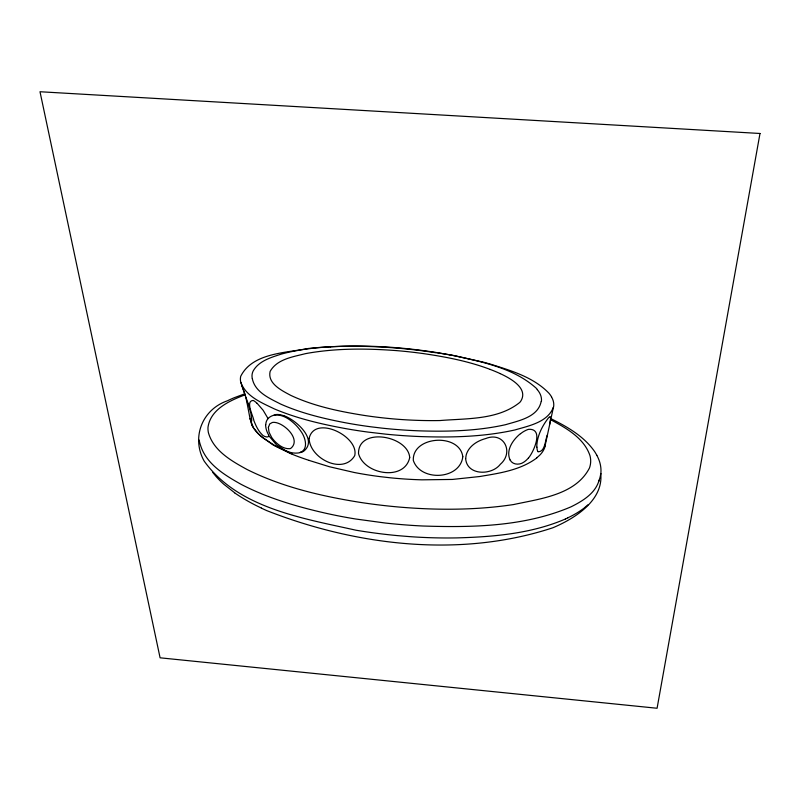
<?xml version="1.0" encoding="UTF-8"?>
<svg xmlns="http://www.w3.org/2000/svg" width="800" height="800" viewBox="0 0 800 800"><rect width="100%" height="100%" fill="white"/><g stroke="black" fill="none" stroke-linecap="round" stroke-linejoin="round"><path stroke-width="1.2" d="M251.72 420L250.9 413.32L248.32 403.97M550.59 418.52L550.24 416.84M265.75 424.61L265.96 423.01A18.12 12.77 15.8 0 1 268.05 418.61M550.59 418.66L549.59 424.61M248.24 403.75L244.65 393.85L234.06 397.79A140.97 96.13 13.7 0 0 227.52 400.75C201.66 409.65 191.33 438.02 204.12 461.02C237.8 508.31 303.53 518.41 355.94 530.21A497.99 420.7 15.7 0 0 397.37 535.61L409.4 536.61A454.83 376.86 14.8 0 0 456.63 537.9C493.39 536.9 531.16 533.72 565.31 519.05M541.15 401.5C538.07 417.2 518.62 420.76 505.68 424.66C477.45 431 448.28 431.77 419.46 430.85A493.76 444.18 22.6 0 1 381.9 428.12L371.21 426.84A423.27 369.74 19.1 0 1 345.2 422.73C323.19 418.51 301.2 413.21 280.66 404.07C269.66 398.4 255.09 392.26 252.34 378.76M545.04 446L553.45 407.12C547.78 422.34 528.74 425.86 514.9 429.96C484.03 436.84 452.15 437.65 420.65 436.58A549.22 502.84 26.4 0 1 385.54 434.13L368.05 432.09A462.93 409.73 20.7 0 1 345.31 428.55C321.23 424.13 297.18 418.52 274.55 409C261.92 402.86 246.06 396.61 240.82 382.39L244.6 393.71M547.29 435.08C545.16 440.44 545.05 451.87 538.29 451.73M599.11 480.18C595.47 493.39 582.52 501.12 571.02 506.83C524.47 526.7 472.39 527.63 422.58 526A544.92 473.29 17.8 0 1 385.25 523.03L355.68 519A439.94 364.5 15.4 0 1 327.16 513.55C297.55 506.87 268.04 498.37 241.02 484.29C224.76 475.17 206.35 464.16 200.5 445.26A53.48 37.01 16.6 0 1 199.16 440.02M598.74 481.46L599.59 478.82A54.89 38.82 5.3 0 0 600.74 473.63L600.76 473.77M528.49 457.96C533.72 451.97 544.2 428.32 528.68 429.33A11.6 8.38 5.7 0 0 527.92 429.54L527.53 429.66A27.02 19.39 5.4 0 0 520.6 433.71M600.79 473.94C603.28 500.8 574.35 518.71 552.89 527.76C460.24 558.27 356.35 545.76 266.79 510.63A185.66 134.79 14 0 1 261.43 508.15M587.99 504.79L584.72 507.56M268.67 435.28C269.61 438.42 263.18 436.66 261.96 434.48C258.11 430.65 255.83 425.58 253.87 420.6C253.32 416.08 245.02 400.93 253.09 400.46M536.9 457.87C521.73 469.29 502.31 472.79 484 475.79A166.4 125.91 10.6 0 1 479.78 476.52L452.42 479.44L421.93 479.83A365.74 302.28 15 0 1 390.09 477.77L380.93 476.73A322.68 261.44 14.3 0 1 354.1 472.46L329.43 466.74L309.06 460.4M520.49 433.64C513.05 439.59 505.6 450.19 510.06 459.93M567.88 517.85L565.45 518.98M245.04 394.86C229.88 400.56 210.6 409.14 208.01 427.17A37.37 25.97 17 0 0 208.42 432.72C213.53 450.91 231.65 461.06 247.12 469.53C281.89 486.86 320.15 495.89 358.3 502.08A543.09 476.7 18.7 0 0 399.28 507.07C437.35 510.3 475.88 510.24 513.73 504.53C540.21 498.72 575.71 494.91 589.5 467.93A40.59 28.88 5.1 0 0 590.02 455.77C584.09 438 566.23 428.13 550.72 419.75M301.93 451.94L300.07 452.48C309.08 449.28 305.16 436.86 300.84 431.19A48.34 33.56 16.4 0 0 296.06 425.31C290.38 419.57 282.44 413.78 273.9 415.25A14.43 10.18 15.9 0 0 269.37 417.39A15.48 10.92 15.9 0 0 268.08 418.62L263.13 410.27L257.11 403.3M273.9 415.25L275.76 414.79M240.8 382.39A22.84 16.47 17.3 0 1 240.73 376.28C252.44 352.9 285.77 352.94 308.24 348.49A280.59 185.69 10.9 0 1 330.35 346.78L343.06 346.2A337.88 217.96 10.2 0 1 431.39 351.76M330.35 346.77L333.45 346.62A354.52 226.85 10.2 0 1 435.67 352.7M431.41 351.66L454.12 355.62M435.7 352.5L449.57 354.79M449.73 354.73L482.8 362.03A238.68 161.42 9.8 0 1 489.71 363.92C510.62 370.51 533.35 376.97 548.97 393.25A33.75 24.88 6.2 0 1 551.27 396.42L551.59 396.96M454.2 355.59C482.77 362.14 513.85 368.08 536.25 388.24A34.18 25.25 6.7 0 1 537.36 389.52M490.19 369.42C469.17 361.44 446.96 357.09 424.78 353.8A310.8 202.71 10.3 0 0 396.58 350.62C367.08 348.41 337.18 348.13 307.94 353.2A159.58 111.32 12.2 0 0 305.16 353.73C292.78 356.89 276.95 359.19 270.13 371.39C267.29 383.62 281.93 390.63 290.74 395.36C313.79 406.16 338.99 411.41 363.99 415.39A409.53 358.11 18.9 0 0 439.99 420.55C466.52 418.34 497.72 420.12 519.67 402.51A22.89 17.02 7.1 0 0 520.7 401.29C529.03 388.18 509.79 378.05 500.18 373.61M284.63 415.96C296.23 420.33 318.27 439.85 303.54 451.34A11.32 7.91 15 0 1 301.97 451.93M286.46 451.18L276.69 445.06L269.23 436.26M291.98 453.79L275.56 446.07L263.11 437.94L258.43 433.83L253.41 427.74L250.04 418.65L250.75 420.84A2.27 1.59 16.9 0 0 251.18 421.51M550.95 418.69C567.2 426.72 583.88 436.25 594.5 451.39A68.36 48.27 5.8 0 1 595.14 452.37L596.87 455.29M234.66 492.78L223.89 484.31A88.31 61.35 15.3 0 1 216.12 476.55L212.81 472.49M260.54 435.99L273.18 445.01L290.28 453.47A179.04 135.44 14.3 0 0 309.06 460.38M510.09 459.99C512.72 464.98 519.62 465.2 523.82 462.14A28.68 20.57 7 0 0 528.43 457.94M252.19 425.49L251.87 424.78A29.28 20.69 16 0 1 250.87 421.88M244.82 393.79L242.04 386.1A3.99 2.85 18.1 0 0 241.76 385.62M245.15 394.96L245.41 395.92M245.7 397.01L246.71 401.35M250.02 418.57L247.06 403.01M246.8 401.76L246.97 402.6M536.76 447.12C536.89 436.53 541.88 426.47 548.23 418.2A9.94 7.25 4.7 0 1 549.51 416.97A1.62 1.19 4.9 0 1 549.78 416.87M275.67 414.56A11.84 8.36 16 0 1 284.49 416.15M596.81 455.31A57.26 40.49 5.4 0 1 600.84 473.63M551.54 396.98A25.01 18.46 5.8 0 1 553.58 407.13M299.35 350.1A234.77 158.66 11.3 0 1 330.36 346.82M260.61 435.95A39.88 28.28 15.7 0 1 252.04 425.52M545.22 446.04A34.54 24.9 6.6 0 1 536.72 457.75M261.47 508.09A146.92 104.75 14.4 0 1 234.59 492.84M537.21 389.6A23.76 17.59 6.3 0 1 541.41 401.53M253.33 400.47A13.42 9.49 17.4 0 1 257.01 403.34M299.39 350.19A156.62 109.34 12.7 0 0 281.28 354.11C271 357.46 258.72 360.94 253.12 371.07A21.04 15.24 17 0 0 252.31 378.76M300.17 452.64A16.03 11.22 15.2 0 1 286.54 451.06M537.98 451.74A13.43 9.62 5.1 0 1 537.07 447.15M268.77 435.18A32.31 22.82 15.2 0 1 265.64 424.59M251.58 420A5.25 3.68 17.2 0 1 251.53 421.31M584.78 507.59A103.55 73.8 6.9 0 1 567.83 517.81M490.19 369.43A115.56 82.67 9.3 0 1 500.19 373.6M465.66 458.57C466.84 475.67 491.65 475.68 500.34 464.27C514.23 452.38 503.92 431.17 485.71 438.55A34.97 24.82 7.1 0 0 480.84 440.21A34.75 24.66 7.1 0 0 469.6 448.38A34.48 24.47 7.1 0 0 466.17 455.06L465.66 458.57M409.72 457.57C404.47 481.57 364.06 474.54 358.52 453.6C357.97 426.66 408.04 435.48 409.72 457.57M462.81 456.71C460.01 479.92 420.42 481.8 413.32 460.43C412.08 435.83 459.57 432.68 462.81 456.71M309.12 438.45C309.69 458.44 343.16 475.39 354.73 455.61C359.27 436.18 314.43 414.38 309.12 438.45M268.38 427.4L269.01 432.12L271.63 437.34A34.32 24.25 15.1 0 0 274.87 441.36C278.69 445.27 283.79 449.01 289.53 448.7A5.9 4.12 15.3 0 0 290.62 448.48C301.94 439.72 283.7 422.18 273.55 422.33A6.46 4.55 16.1 0 0 272.25 422.53L269.75 423.91L268.38 427.4M760 133.48L657.08 708.26L160.09 657.81L40 91.74L760 133.48"/></g></svg>
